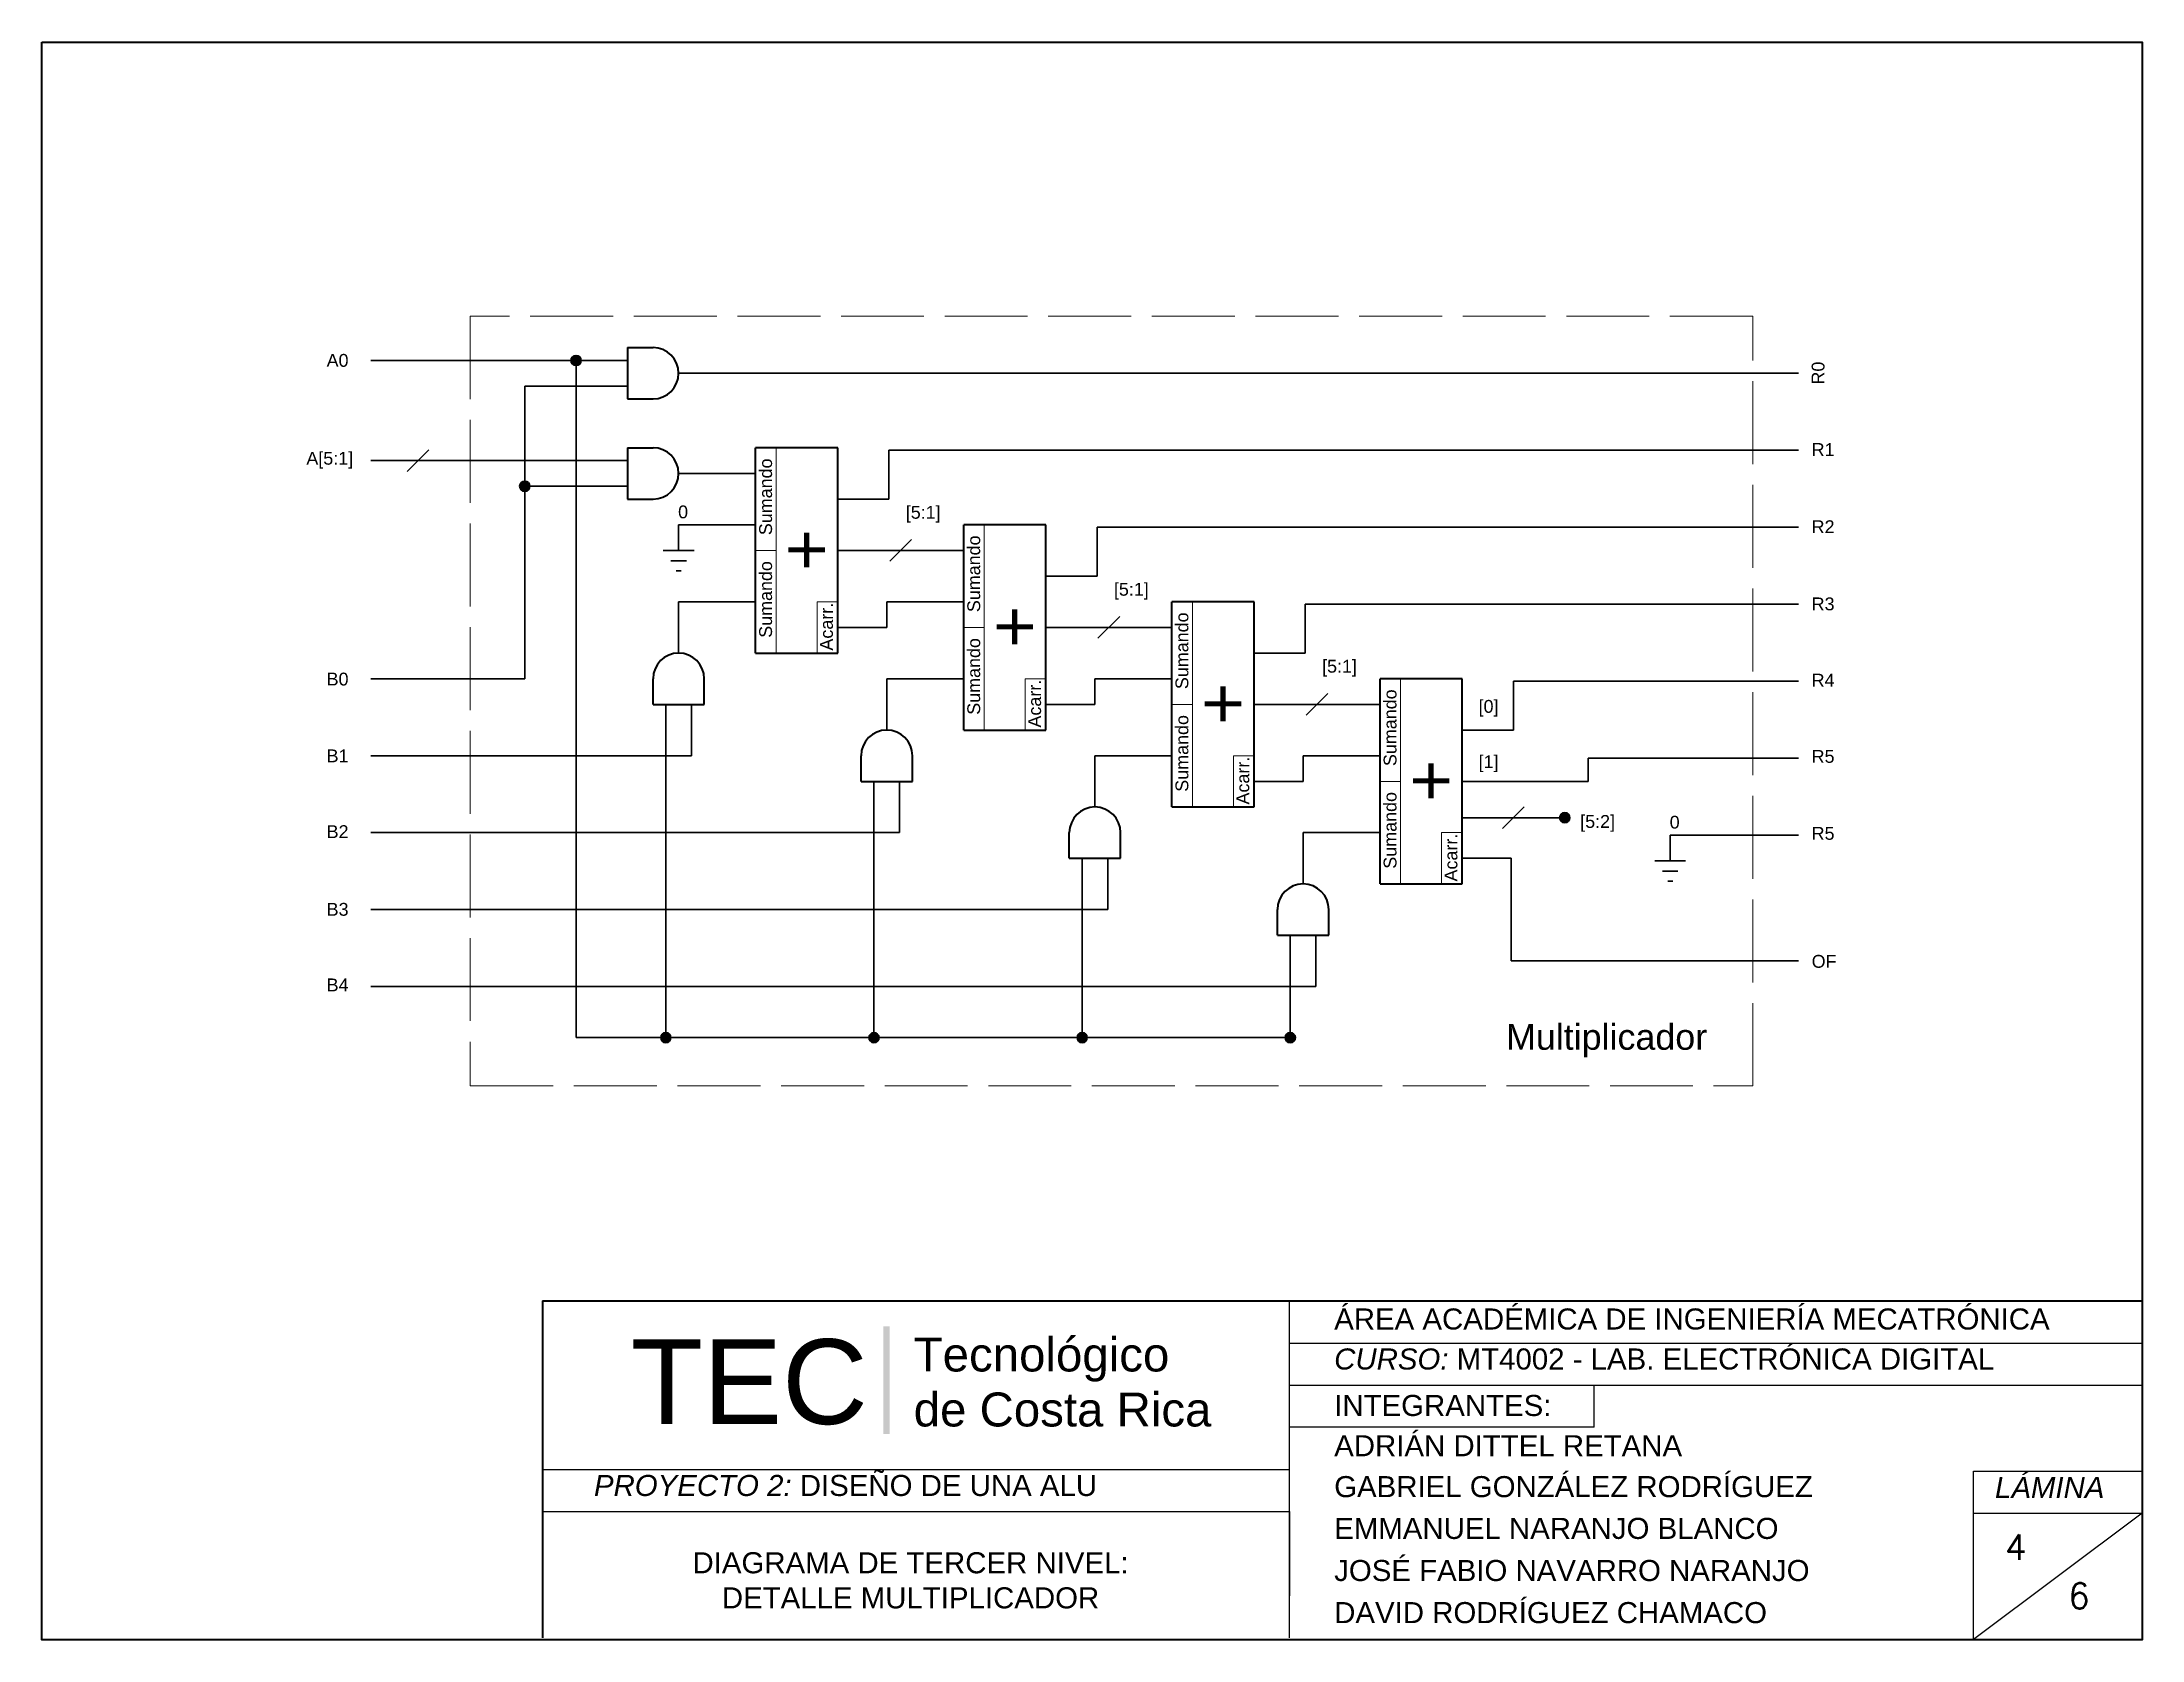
# Paper-space layout '3NIVEL-2' of a CAD drawing. Header units: millimetres. Extents: x 7 to 257, y 6 to 195.
# The model-space entities are those that its viewports show. They can reach past a viewport. Long polylines and large blocks are cut down to what shows.
import ezdxf

# ---------------------------------------------------------------- set-up
doc = ezdxf.new("R2010")
doc.units = ezdxf.units.MM
doc.header["$LTSCALE"] = 0.5
doc.linetypes.add('ACAD_ISO02W100', pattern=[15, 12, -3])
for name, color, linetype, lineweight in [('Cables', 7, 'Continuous', 30), ('Componente_Detalle', 7, 'Continuous', 20), ('Componentes', 7, 'Continuous', 40), ('Contorno', 7, 'Continuous', 40), ('Cuadro_dashed', 7, 'ACAD_ISO02W100', 20), ('Modulos', 7, 'Continuous', 40), ('MView', 7, 'Continuous', 5)]:
    doc.layers.add(name, color=color, linetype=linetype, lineweight=lineweight)
doc.layers.add('Texto', color=7, linetype='Continuous')
doc.layers.get('MView').off()
doc.styles.add('PDF Arial', font='arial.ttf')
doc.styles.add('Rotulado', font='arial.ttf', dxfattribs={"height": 10})
doc.styles.add('s1', font='romans.shx')

msp = doc.modelspace()

# ---------------------------------------------------------------- hatches: boundary and pattern name
at = {"layer": 'Cables'}
h = msp.add_hatch(color=256, dxfattribs=at)
h.dxf.hatch_style = 1
h.paths.add_polyline_path([(983.17, 157.16, 1), (981.17, 157.16, 1)])
h = msp.add_hatch(color=256, dxfattribs=at)
h.dxf.hatch_style = 1
h.paths.add_polyline_path([(973.17, 132.64, 1), (971.17, 132.64, 1)])
h = msp.add_hatch(color=256, dxfattribs=at)
h.dxf.hatch_style = 1
h.paths.add_polyline_path([(1175.89, 68.06, 1), (1173.89, 68.06, 1)])
h = msp.add_hatch(color=256, dxfattribs=at)
h.dxf.hatch_style = 1
h.paths.add_polyline_path([(1000.67, 25.19, 1), (998.67, 25.19, 1)])
h = msp.add_hatch(color=256, dxfattribs=at)
h.dxf.hatch_style = 1
h.paths.add_polyline_path([(1041.24, 25.19, 1), (1039.24, 25.19, 1)])
h = msp.add_hatch(color=256, dxfattribs=at)
h.dxf.hatch_style = 1
h.paths.add_polyline_path([(1081.82, 25.19, 1), (1079.82, 25.19, 1)])
h = msp.add_hatch(color=256, dxfattribs=at)
h.dxf.hatch_style = 1
h.paths.add_polyline_path([(1122.39, 25.19, 1), (1120.39, 25.19, 1)])

# ---------------------------------------------------------------- linework, layer by layer
at = {"layer": 'Cables', "color": 7}
for p, q in [((992.17, 154.66), (992.17, 159.66)), ((992.17, 157.16), (942.17, 157.16)), ((972.17, 152.16), (972.17, 95.14)), ((992.17, 152.16), (972.17, 152.16)), ((992.17, 149.66), (992.17, 154.66)), ((1220.46, 154.66), (1002.17, 154.66)), ((992.17, 135.14), (992.17, 140.14)), ((1033.17, 120.14), (1033.17, 140.14)), ((1043.17, 130.14), (1043.17, 139.66)), ((1043.17, 139.66), (1220.46, 139.66)), ((992.17, 137.64), (942.17, 137.64)), ((992.17, 130.14), (992.17, 135.14)), ((1017.17, 135.14), (1002.17, 135.14)), ((992.17, 132.64), (972.17, 132.64)), ((1033.17, 130.14), (1043.17, 130.14)), ((1017.17, 125.14), (1002.17, 125.14)), ((1002.17, 125.14), (1002.17, 120.14)), ((1073.74, 105.14), (1073.74, 125.14)), ((1083.74, 115.14), (1083.74, 124.66)), ((1083.74, 124.66), (1220.46, 124.66)), ((999.17, 120.14), (1005.17, 120.14)), ((1017.17, 120.14), (1017.17, 100.14)), ((1057.74, 120.14), (1033.17, 120.14)), ((1000.67, 118.14), (1003.67, 118.14)), ((1001.67, 116.14), (1002.67, 116.14)), ((1073.74, 115.14), (1083.74, 115.14)), ((1017.17, 110.14), (1002.17, 110.14)), ((1002.17, 100.14), (1002.17, 110.14)), ((1033.17, 100.14), (1033.17, 110.14)), ((1057.74, 110.14), (1042.74, 110.14)), ((1042.74, 110.14), (1042.74, 105.14)), ((1114.32, 90.14), (1114.32, 110.14)), ((1124.32, 100.14), (1124.32, 109.66)), ((1124.32, 109.66), (1220.46, 109.66)), ((1042.74, 105.14), (1033.17, 105.14)), ((1057.74, 105.14), (1057.74, 85.14)), ((1098.32, 105.14), (1073.74, 105.14)), ((1114.32, 100.14), (1124.32, 100.14)), ((1057.74, 95.14), (1042.74, 95.14)), ((1042.74, 85.14), (1042.74, 95.14)), ((1073.74, 85.14), (1073.74, 95.14)), ((1098.32, 95.14), (1083.32, 95.14)), ((1083.32, 95.14), (1083.32, 90.14)), ((1154.89, 75.14), (1154.89, 95.14)), ((1164.89, 85.14), (1164.89, 94.66)), ((1164.89, 94.66), (1220.46, 94.66)), ((1002.17, 90.14), (997.17, 90.14)), ((999.67, 90.14), (999.67, 25.19)), ((1007.17, 90.14), (1002.17, 90.14)), ((1083.32, 90.14), (1073.74, 90.14)), ((1098.32, 90.14), (1098.32, 70.14)), ((1138.89, 90.14), (1114.32, 90.14)), ((1154.89, 85.14), (1164.89, 85.14)), ((1098.32, 80.14), (1083.32, 80.14)), ((1083.32, 70.14), (1083.32, 80.14)), ((1114.32, 70.14), (1114.32, 80.14)), ((1138.89, 80.14), (1123.89, 80.14)), ((1123.89, 80.14), (1123.89, 75.14)), ((1179.46, 79.66), (1220.46, 79.66)), ((1042.74, 75.14), (1037.74, 75.14)), ((1040.24, 75.14), (1040.24, 25.19)), ((1047.74, 75.14), (1042.74, 75.14)), ((1123.89, 75.14), (1114.32, 75.14)), ((1138.89, 75.14), (1138.89, 55.14)), ((1179.46, 75.14), (1154.89, 75.14)), ((1138.89, 65.14), (1123.89, 65.14)), ((1123.89, 55.14), (1123.89, 65.14)), ((1154.89, 55.14), (1154.89, 65.14)), ((1195.46, 64.66), (1220.46, 64.66)), ((1083.32, 60.14), (1078.32, 60.14)), ((1080.82, 60.14), (1080.82, 25.19)), ((1088.32, 60.14), (1083.32, 60.14)), ((1164.46, 60.14), (1154.89, 60.14)), ((1192.46, 59.66), (1198.46, 59.66)), ((1193.96, 57.66), (1196.96, 57.66)), ((1194.96, 55.66), (1195.96, 55.66)), ((1123.89, 45.14), (1118.89, 45.14)), ((1121.39, 45.14), (1121.39, 25.19)), ((1128.89, 45.14), (1123.89, 45.14)), ((1164.46, 40.14), (1220.46, 40.14)), ((1121.39, 25.19), (982.17, 25.19))]:
    msp.add_line(p, q, dxfattribs=at)
at = {"layer": 'Cables'}
for p, q in [((982.17, 157.16), (982.17, 25.19)), ((949.26, 135.52), (953.5, 139.76)), ((1043.34, 118.02), (1047.58, 122.26)), ((1083.91, 103.02), (1088.15, 107.26)), ((972.17, 95.14), (942.17, 95.14)), ((1004.67, 90.14), (1004.67, 80.14)), ((1124.48, 88.02), (1128.73, 92.26)), ((1004.67, 80.14), (942.17, 80.14)), ((1179.46, 79.66), (1179.46, 75.14)), ((1045.24, 75.14), (1045.24, 65.14)), ((1162.77, 65.94), (1167.01, 70.18)), ((1154.89, 68.06), (1174.89, 68.06)), ((1045.24, 65.14), (942.17, 65.14)), ((1195.46, 64.66), (1195.46, 59.66)), ((1085.82, 60.14), (1085.82, 50.14)), ((1164.46, 40.14), (1164.46, 60.14)), ((1085.82, 50.14), (942.17, 50.14)), ((1126.39, 45.14), (1126.39, 35.14)), ((1126.39, 35.14), (942.17, 35.14))]:
    msp.add_line(p, q, dxfattribs=at)
for centre in [(982.17, 157.16), (972.17, 132.64), (1174.89, 68.06), (999.67, 25.19), (1040.24, 25.19), (1080.82, 25.19), (1121.39, 25.19)]:
    msp.add_circle(centre, 1, dxfattribs=at)
at = {"layer": 'Componente_Detalle', "color": 7}
for p, q in [((1017.17, 130.14), (1017.17, 140.14)), ((1021.17, 120.14), (1021.17, 140.14)), ((1017.17, 120.14), (1017.17, 130.14)), ((1057.74, 115.14), (1057.74, 125.14)), ((1061.74, 105.14), (1061.74, 125.14)), ((1021.17, 120.14), (1017.17, 120.14)), ((1021.17, 100.14), (1021.17, 120.14)), ((1057.74, 105.14), (1057.74, 115.14)), ((1029.17, 100.14), (1029.17, 110.14)), ((1029.17, 110.14), (1033.17, 110.14)), ((1098.32, 100.14), (1098.32, 110.14)), ((1102.32, 90.14), (1102.32, 110.14)), ((1061.74, 105.14), (1057.74, 105.14)), ((1061.74, 85.14), (1061.74, 105.14)), ((1017.17, 100.14), (1021.17, 100.14)), ((1029.17, 100.14), (1033.17, 100.14)), ((1098.32, 90.14), (1098.32, 100.14)), ((1069.74, 85.14), (1069.74, 95.14)), ((1069.74, 95.14), (1073.74, 95.14)), ((1138.89, 85.14), (1138.89, 95.14)), ((1142.89, 75.14), (1142.89, 95.14)), ((1102.32, 90.14), (1098.32, 90.14)), ((1102.32, 70.14), (1102.32, 90.14)), ((1057.74, 85.14), (1061.74, 85.14)), ((1069.74, 85.14), (1073.74, 85.14)), ((1138.89, 75.14), (1138.89, 85.14)), ((1110.32, 70.14), (1110.32, 80.14)), ((1110.32, 80.14), (1114.32, 80.14)), ((1142.89, 75.14), (1138.89, 75.14)), ((1142.89, 55.14), (1142.89, 75.14)), ((1098.32, 70.14), (1102.32, 70.14)), ((1110.32, 70.14), (1114.32, 70.14)), ((1150.89, 55.14), (1150.89, 65.14)), ((1150.89, 65.14), (1154.89, 65.14)), ((1138.89, 55.14), (1142.89, 55.14)), ((1150.89, 55.14), (1154.89, 55.14))]:
    msp.add_line(p, q, dxfattribs=at)
at = {"layer": 'Componentes', "color": 7}
for p, q in [((1078.32, 60.14), (1078.32, 65.14)), ((1118.89, 45.14), (1118.89, 50.14))]:
    msp.add_line(p, q, dxfattribs=at)
at = {"layer": 'Contorno'}
for p, q in [((992.17, 159.66), (992.17, 149.66)), ((992.17, 159.66), (997.17, 159.66)), ((992.17, 149.66), (997.17, 149.66)), ((992.17, 140.14), (992.17, 130.14)), ((992.17, 140.14), (997.17, 140.14)), ((992.17, 130.14), (997.17, 130.14)), ((997.17, 90.14), (997.17, 95.14)), ((1007.17, 90.14), (1007.17, 95.14)), ((997.17, 90.14), (1007.17, 90.14)), ((1037.74, 75.14), (1037.74, 80.14)), ((1047.74, 75.14), (1047.74, 80.14)), ((1037.74, 75.14), (1047.74, 75.14)), ((1088.32, 60.14), (1088.32, 65.14)), ((1078.32, 60.14), (1088.32, 60.14)), ((1128.89, 45.14), (1128.89, 50.14)), ((1118.89, 45.14), (1128.89, 45.14))]:
    msp.add_line(p, q, dxfattribs=at)
for centre, start, end in [((997.17, 154.66), 270, 90), ((997.17, 135.14), 270, 90), ((1002.17, 95.14), 0, 180), ((1042.74, 80.14), 0, 180), ((1083.32, 65.14), 0, 180), ((1123.89, 50.14), 0, 180)]:
    msp.add_arc(centre, 5, start, end, dxfattribs=at)
at = {"layer": 'Cuadro_dashed', "color": 7}
for p, q in [((1211.56, 165.77), (961.56, 165.77)), ((961.56, 165.77), (961.56, 15.77)), ((1211.56, 15.77), (1211.56, 165.77)), ((961.56, 15.77), (1211.56, 15.77))]:
    msp.add_line(p, q, dxfattribs=at)
at = {"layer": 'Modulos'}
for p, q in [((1017.17, 100.14), (1017.17, 140.14)), ((1033.17, 140.14), (1017.17, 140.14)), ((1033.17, 100.14), (1033.17, 140.14)), ((1057.74, 85.14), (1057.74, 125.14)), ((1073.74, 125.14), (1057.74, 125.14)), ((1073.74, 85.14), (1073.74, 125.14)), ((1098.32, 70.14), (1098.32, 110.14)), ((1114.32, 110.14), (1098.32, 110.14)), ((1114.32, 70.14), (1114.32, 110.14)), ((1017.17, 100.14), (1033.17, 100.14)), ((1138.89, 55.14), (1138.89, 95.14)), ((1154.89, 95.14), (1138.89, 95.14)), ((1154.89, 55.14), (1154.89, 95.14)), ((1057.74, 85.14), (1073.74, 85.14)), ((1098.32, 70.14), (1114.32, 70.14)), ((1138.89, 55.14), (1154.89, 55.14))]:
    msp.add_line(p, q, dxfattribs=at)

# ---------------------------------------------------------------- texts
at = {"layer": 'Texto', "color": 7, "char_height": 2.5, "attachment_point": 1, "style": 'Rotulado'}
for s, width, heights, insert in [('A0', 4.5268, [3.09], (933.55, 158.43)), ('A[5:1]', 10.3356, [3.85], (929.6, 139.35)), ('R1', 6.3033, [2.95], (1223.02, 141.06)), ('0', 4.2547, [2.09], (1002.06, 128.9)), ('[5:1]', 8.0164, [3.85], (1046.44, 128.82)), ('R2', 6.3033, [2.95], (1223.02, 126.01)), ('[5:1]', 8.0164, [3.85], (1087.01, 113.82)), ('R3', 6.3033, [2.95], (1223.02, 110.97)), ('[5:1]', 8.0164, [3.85], (1127.59, 98.82)), ('B0', 4.5268, [3.09], (933.55, 96.32)), ('R4', 6.3033, [2.95], (1223.02, 96.11)), ('[0]', 4.814, [3.78], (1158.1, 91)), ('B1', 4.5268, [3.09], (933.55, 81.36)), ('[1]', 8.0164, [3.85], (1158.1, 80.21)), ('R5', 6.3033, [2.95], (1223.02, 81.25)), ('B2', 4.5268, [3.09], (933.55, 66.59)), ('[5:2]', 8.0164, [3.85], (1177.9, 68.57)), ('0', 4.2547, [2.09], (1195.35, 68.43)), ('R5', 6.3033, [2.95], (1223.02, 66.25)), ('B3', 4.5268, [3.09], (933.55, 51.45)), ('OF', 6.3033, [2.95], (1223.02, 41.31)), ('B4', 4.5268, [3.09], (933.55, 36.72))]:
    msp.add_mtext_dynamic_manual_height_columns(s, width=width, gutter_width=50, heights=heights, dxfattribs=dict(at, insert=insert))
at = {"layer": 'Texto', "color": 7, "attachment_point": 1, "rotation": 90, "style": 'Rotulado'}
for s, width, heights, insert, char_height in [('R0', 6.3033, [2.95], (1223.02, 152.47), 2.5), ('Sumando', 15.341, [1.23], (1017.87, 123.11), 2.5), ('\\pxqc;+', 10.7443, [9.47], (1021.95, 114.87), 10), ('Sumando', 15.341, [1.23], (1058.44, 108.11), 2.5), ('Sumando', 15.341, [1.23], (1017.87, 103.11), 2.5), ('Acarr.', 9.2858, [2.95], (1029.74, 100.62), 2.5), ('\\pxqc;+', 10.7443, [9.47], (1062.53, 99.87), 10), ('Sumando', 15.341, [1.23], (1099.02, 93.11), 2.5), ('Sumando', 15.341, [1.23], (1058.44, 88.11), 2.5), ('Acarr.', 9.2858, [2.95], (1070.31, 85.62), 2.5), ('\\pxqc;+', 10.7443, [9.47], (1103.1, 84.87), 10), ('Sumando', 15.341, [1.23], (1139.59, 78.11), 2.5), ('Sumando', 15.341, [1.23], (1099.02, 73.11), 2.5), ('Acarr.', 9.2858, [2.95], (1110.89, 70.62), 2.5), ('\\pxqc;+', 10.7443, [9.47], (1143.67, 69.87), 10), ('Sumando', 15.341, [1.23], (1139.59, 58.11), 2.5), ('Acarr.', 9.2858, [2.95], (1151.46, 55.62), 2.5)]:
    msp.add_mtext_dynamic_manual_height_columns(s, width=width, gutter_width=50, heights=heights, dxfattribs=dict(at, insert=insert, char_height=char_height))
at = {"layer": 'Texto', "insert": (1161.27, 27.83), "char_height": 5, "attachment_point": 1, "style": 'Rotulado'}
msp.add_mtext_dynamic_manual_height_columns('\\pxqc;Multiplicador', width=43.5504, gutter_width=29.51, heights=[7.63], dxfattribs=at)

psp = doc.layouts.new('3NIVEL-2')

# ---------------------------------------------------------------- linework, layer by layer
for p, q in [((155.44, 5.96), (155.44, 45.96)), ((155.44, 40.96), (256.72, 40.96)), ((155.44, 35.96), (256.72, 35.96)), ((191.64, 30.96), (155.44, 30.96)), ((66.72, 25.96), (155.44, 25.96)), ((236.72, 5.76), (236.72, 25.76)), ((66.72, 20.96), (155.44, 20.96)), ((155.44, 20.96), (155.44, 15.96)), ((236.72, 20.76), (256.72, 20.76)), ((256.72, 20.76), (236.72, 5.76)), ((155.44, 15.96), (155.44, 10.96))]:
    psp.add_line(p, q)
at = {"color": 7}
for p, q in [((191.64, 30.96), (191.64, 35.96)), ((236.72, 25.76), (256.72, 25.76))]:
    psp.add_line(p, q, dxfattribs=at)
at = {"color": 251, "true_color": 0x4b4b4b, "transparency": 33554559}
for points in [[(107.95, 42.93), (107.22, 42.93), (107.95, 30.18)], [(107.22, 42.93), (107.95, 30.18), (107.22, 30.18)]]:
    psp.add_solid(points, dxfattribs=at)
at = {"layer": 'Contorno'}
for q in [(66.72, 5.96), (256.72, 45.96)]:
    psp.add_line((66.72, 45.96), q, dxfattribs=at)
psp.add_lwpolyline([(7.26, 195.47), (256.72, 195.47), (256.72, 5.7), (7.26, 5.7)], close=True, dxfattribs=at)

# ---------------------------------------------------------------- texts
at = {"color": 250, "true_color": 0x1c1c1c, "attachment_point": 7, "style": 'PDF Arial'}
for s, insert, char_height in [('TEC', (77.19, 31.2), 10.079), ('Tecnológico', (110.81, 36.37), 4.0315), ('de Costa Rica', (110.81, 31), 4.0315)]:
    psp.add_mtext(s, dxfattribs=dict(at, insert=insert, char_height=char_height))
at = {"layer": 'Texto', "attachment_point": 1, "style": 's1'}
for s, insert, char_height, width in [('{\\fArial|b0|i0|c0|p34;ÁREA ACADÉMICA DE INGENIERÍA MECATRÓNICA}', (160.76, 45.07), 2.5, 84.8209), ('{\\fArial|b0|i1|c0|p34;CURSO: \\fArial|b0|i0|c0|p34;MT4002 - LAB. ELECTRÓNICA DIGITAL}', (160.76, 40.32), 2.5, 78.8124), ('{\\fArial|b0|i0|c0|p34;INTEGRANTES:}', (160.76, 34.8), 2.5, 28.1694), ('{\\fArial|b0|i0|c0|p34;ADRIÁN DITTEL RETANA}', (160.76, 30.02), 2.5, 59.8937), ('{\\fArial|b0|i1|c0|p34;PROYECTO 2: \\fArial|b0|i0|c0|p34;DISEÑO DE UNA ALU}', (72.83, 25.3), 2.5, 79.4343), ('{\\fArial|b0|i0|c0|p34;GABRIEL GONZÁLEZ RODRÍGUEZ}', (160.76, 25.16), 2.5, 59.8937), ('{\\fArial|b0|i1|c0|p34;LÁMINA}', (239.25, 25.06), 2.5, 19.0829), ('{\\fArial|b0|i0|c0|p34;EMMANUEL NARANJO BLANCO}', (160.76, 20.2), 2.5, 59.8937), ('4', (240.45, 18.21), 3, 7.4367), ('\\pxqc;{\\fArial|b0|i0|c0|p34;DIAGRAMA DE TERCER NIVEL: DETALLE MULTIPLICADOR}', (78.44, 16.12), 2.5, 63.9917), ('{\\fArial|b0|i0|c0|p34;JOSÉ FABIO NAVARRO NARANJO}', (160.76, 15.2), 2.5, 59.8937), ('{\\fArial|b0|i0|c0|p34;DAVID RODRÍGUEZ CHAMACO}', (160.76, 10.2), 2.5, 59.8937), ('6', (247.95, 12.43), 3, 9.5415)]:
    psp.add_mtext(s, dxfattribs=dict(at, insert=insert, char_height=char_height, width=width))

# ---------------------------------------------------------------- viewports
at = {"layer": 'MView'}
psp.add_viewport(center=(131.99, 120.59), size=(249.45, 149.7761), view_center_point=(1082.74, 96.34), view_height=245.778, dxfattribs=at)

doc.saveas('drawing.dxf')
